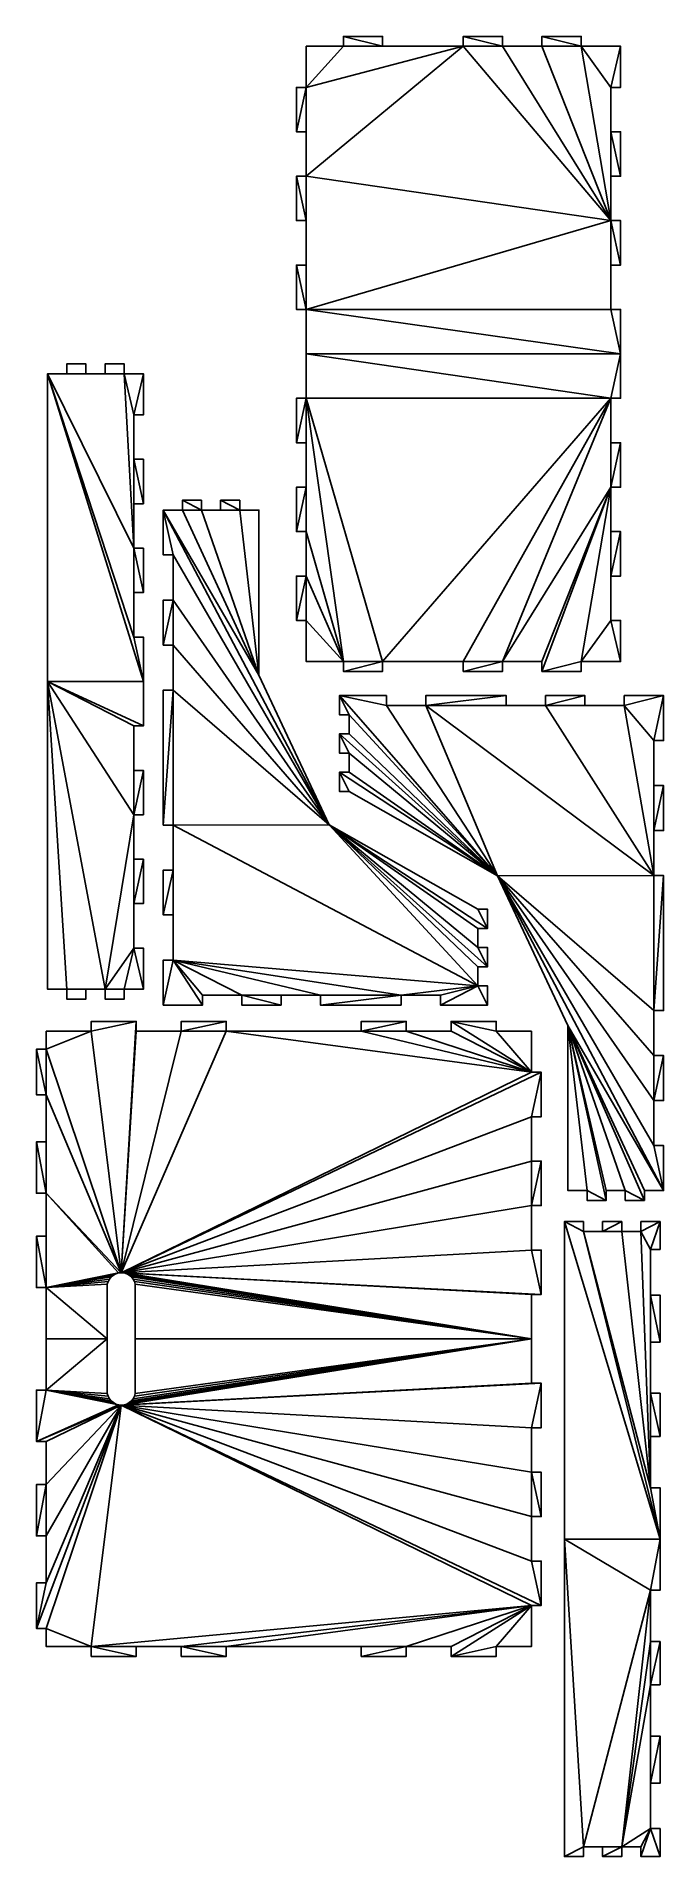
# Model space of a CAD drawing. Extents: x -3.4 to 1.7, y -9.3 to 5.5.
import ezdxf

# ---------------------------------------------------------------- set-up
doc = ezdxf.new("R2010")
doc.units = 0

msp = doc.modelspace()

# ---------------------------------------------------------------- linework, layer by layer
for points in [[(-0.88, 5.536, 0), (-0.561, 5.536, 0), (-0.561, 5.456, 0)], [(-0.88, 5.456, 0), (-0.88, 5.536, 0), (-0.561, 5.456, 0)], [(0.096, 5.536, 0), (0.416, 5.536, 0), (0.416, 5.456, 0)], [(0.096, 5.456, 0), (0.096, 5.536, 0), (0.416, 5.456, 0)], [(0.736, 5.536, 0), (1.056, 5.536, 0), (1.056, 5.456, 0)], [(0.736, 5.456, 0), (0.736, 5.536, 0), (1.056, 5.456, 0)], [(-1.183, 5.121, 0), (-1.183, 5.456, 0), (-0.88, 5.456, 0)], [(-1.183, 5.121, 0), (-0.88, 5.456, 0), (0.096, 5.456, 0)], [(0.096, 5.456, 0), (1.296, 4.036, 0), (-1.183, 4.398, 0)], [(-1.183, 4.398, 0), (-1.183, 5.121, 0), (0.096, 5.456, 0)], [(-0.88, 5.456, 0), (-0.561, 5.456, 0), (0.096, 5.456, 0)], [(0.096, 5.456, 0), (0.416, 5.456, 0), (1.296, 4.036, 0)], [(0.416, 5.456, 0), (0.736, 5.456, 0), (1.296, 4.036, 0)], [(0.736, 5.456, 0), (1.056, 5.456, 0), (1.296, 4.036, 0)], [(1.056, 5.456, 0), (1.376, 5.456, 0), (1.296, 5.121, 0)], [(1.056, 5.456, 0), (1.296, 5.121, 0), (1.296, 4.036, 0)], [(1.376, 5.456, 0), (1.376, 5.121, 0), (1.296, 5.121, 0)], [(-1.263, 4.759, 0), (-1.263, 5.121, 0), (-1.183, 5.121, 0)], [(-1.183, 4.759, 0), (-1.263, 4.759, 0), (-1.183, 5.121, 0)], [(-1.183, 4.398, 0), (-1.183, 4.759, 0), (-1.183, 5.121, 0)], [(1.296, 5.121, 0), (1.296, 4.759, 0), (1.296, 4.036, 0)], [(1.296, 4.759, 0), (1.376, 4.759, 0), (1.376, 4.398, 0)], [(1.296, 4.759, 0), (1.376, 4.398, 0), (1.296, 4.398, 0)], [(1.296, 4.759, 0), (1.296, 4.398, 0), (1.296, 4.036, 0)], [(-1.183, 4.036, 0), (-1.263, 4.036, 0), (-1.263, 4.398, 0)], [(-1.183, 4.036, 0), (-1.263, 4.398, 0), (-1.183, 4.398, 0)], [(-1.183, 3.313, 0), (-1.183, 4.036, 0), (-1.183, 4.398, 0)], [(1.296, 4.036, 0), (-1.183, 3.313, 0), (-1.183, 4.398, 0)], [(-1.183, 3.313, 0), (-1.183, 3.675, 0), (-1.183, 4.036, 0)], [(1.296, 4.036, 0), (1.296, 3.313, 0), (-1.183, 3.313, 0)], [(1.296, 4.036, 0), (1.376, 4.036, 0), (1.376, 3.675, 0)], [(1.296, 4.036, 0), (1.376, 3.675, 0), (1.296, 3.675, 0)], [(1.296, 4.036, 0), (1.296, 3.675, 0), (1.296, 3.313, 0)], [(-1.183, 3.313, 0), (-1.263, 3.313, 0), (-1.263, 3.675, 0)], [(-1.183, 3.313, 0), (-1.263, 3.675, 0), (-1.183, 3.675, 0)], [(1.376, 2.951, 0), (-1.183, 2.951, 0), (-1.183, 3.313, 0)], [(1.296, 3.313, 0), (1.376, 2.951, 0), (-1.183, 3.313, 0)], [(1.296, 3.313, 0), (1.376, 3.313, 0), (1.376, 2.951, 0)], [(-3.131, 2.79, 0), (-3.131, 2.87, 0), (-2.975, 2.87, 0), (-2.975, 2.79, 0)], [(-2.819, 2.79, 0), (-2.819, 2.87, 0), (-2.663, 2.87, 0), (-2.663, 2.79, 0)], [(-1.183, 2.951, 0), (1.376, 2.951, 0), (1.296, 2.59, 0)], [(-1.183, 2.59, 0), (-1.183, 2.951, 0), (1.296, 2.59, 0)], [(1.376, 2.951, 0), (1.376, 2.59, 0), (1.296, 2.59, 0)], [(-3.287, 2.79, 0), (-3.131, 2.79, 0), (-2.975, 2.79, 0)], [(-2.507, 0.286, 0), (-3.287, 0.286, 0), (-3.287, 2.79, 0)], [(-2.587, 0.647, 0), (-2.507, 0.286, 0), (-3.287, 2.79, 0)], [(-3.287, 2.79, 0), (-2.975, 2.79, 0), (-2.663, 2.79, 0)], [(-2.587, 1.37, 0), (-2.587, 0.647, 0), (-3.287, 2.79, 0)], [(-2.587, 1.37, 0), (-3.287, 2.79, 0), (-2.663, 2.79, 0)], [(-2.975, 2.79, 0), (-2.819, 2.79, 0), (-2.663, 2.79, 0)], [(-2.663, 2.79, 0), (-2.507, 2.79, 0), (-2.587, 2.455, 0)], [(-2.663, 2.79, 0), (-2.587, 2.455, 0), (-2.587, 1.37, 0)], [(-2.507, 2.79, 0), (-2.507, 2.455, 0), (-2.587, 2.455, 0)], [(-2.507, 2.79, 0), (-2.507, 2.79, 0), (-2.587, 2.455, 0)], [(-1.263, 2.228, 0), (-1.263, 2.59, 0), (-1.183, 2.59, 0)], [(-1.183, 2.228, 0), (-1.263, 2.228, 0), (-1.183, 2.59, 0)], [(-1.183, 1.866, 0), (-1.183, 2.228, 0), (-1.183, 2.59, 0)], [(-1.183, 2.59, 0), (1.296, 2.59, 0), (-0.561, 0.447, 0)], [(-1.183, 2.59, 0), (-0.561, 0.447, 0), (-0.88, 0.447, 0)], [(-1.183, 1.505, 0), (-1.183, 1.866, 0), (-1.183, 2.59, 0)], [(-1.183, 1.505, 0), (-1.183, 2.59, 0), (-0.88, 0.447, 0)], [(1.296, 2.59, 0), (0.096, 0.447, 0), (-0.561, 0.447, 0)], [(1.296, 2.59, 0), (0.416, 0.447, 0), (0.096, 0.447, 0)], [(1.296, 2.59, 0), (1.296, 1.866, 0), (0.416, 0.447, 0)], [(1.296, 2.59, 0), (1.296, 2.228, 0), (1.296, 1.866, 0)], [(-2.587, 2.455, 0), (-2.587, 2.094, 0), (-2.587, 1.732, 0)], [(-2.587, 2.455, 0), (-2.587, 1.732, 0), (-2.587, 1.37, 0)], [(1.376, 2.228, 0), (1.376, 1.866, 0), (1.296, 1.866, 0)], [(1.296, 2.228, 0), (1.376, 2.228, 0), (1.296, 1.866, 0)], [(-2.587, 2.094, 0), (-2.507, 2.094, 0), (-2.507, 1.732, 0)], [(-2.587, 2.094, 0), (-2.507, 1.732, 0), (-2.587, 1.732, 0)], [(-1.263, 1.505, 0), (-1.263, 1.866, 0), (-1.183, 1.866, 0)], [(-1.183, 1.505, 0), (-1.263, 1.505, 0), (-1.183, 1.866, 0)], [(1.296, 1.866, 0), (0.736, 0.447, 0), (0.416, 0.447, 0)], [(1.296, 1.866, 0), (1.056, 0.447, 0), (0.736, 0.367, 0)], [(1.296, 1.866, 0), (0.736, 0.367, 0), (0.736, 0.447, 0)], [(1.296, 1.866, 0), (1.296, 0.782, 0), (1.056, 0.447, 0)], [(1.296, 1.866, 0), (1.296, 1.505, 0), (1.296, 0.782, 0)], [(-2.346, 1.681, 0), (-2.19, 1.681, 0), (-1.567, 0.337, 0)], [(-2.346, 1.681, 0), (-1.567, 0.337, 0), (-0.995, -0.882, 0)], [(-2.266, 1.315, 0), (-2.346, 1.315, 0), (-2.346, 1.681, 0)], [(-2.266, 1.315, 0), (-2.346, 1.681, 0), (-0.995, -0.882, 0)], [(-2.19, 1.761, 0), (-2.035, 1.761, 0), (-2.035, 1.681, 0)], [(-2.19, 1.681, 0), (-2.19, 1.761, 0), (-2.035, 1.681, 0)], [(-2.19, 1.681, 0), (-2.035, 1.681, 0), (-1.567, 0.337, 0)], [(-2.035, 1.681, 0), (-1.879, 1.681, 0), (-1.723, 1.681, 0)], [(-2.035, 1.681, 0), (-1.723, 1.681, 0), (-1.567, 0.337, 0)], [(-1.879, 1.761, 0), (-1.723, 1.761, 0), (-1.723, 1.681, 0)], [(-1.879, 1.681, 0), (-1.879, 1.761, 0), (-1.723, 1.681, 0)], [(-1.723, 1.681, 0), (-1.567, 1.681, 0), (-1.567, 0.337, 0)], [(-1.183, 1.143, 0), (-1.183, 1.505, 0), (-0.88, 0.447, 0)], [(1.376, 1.505, 0), (1.376, 1.143, 0), (1.296, 1.143, 0)], [(1.296, 1.505, 0), (1.376, 1.505, 0), (1.296, 1.143, 0)], [(1.296, 1.505, 0), (1.296, 1.143, 0), (1.296, 0.782, 0)], [(-2.587, 1.37, 0), (-2.507, 1.37, 0), (-2.507, 1.009, 0)], [(-2.587, 1.37, 0), (-2.507, 1.009, 0), (-2.587, 1.009, 0)], [(-2.587, 1.37, 0), (-2.587, 1.009, 0), (-2.587, 0.647, 0)], [(-2.266, 0.948, 0), (-2.266, 1.315, 0), (-0.995, -0.882, 0)], [(-1.263, 0.782, 0), (-1.263, 1.143, 0), (-1.183, 1.143, 0)], [(-1.183, 0.782, 0), (-1.263, 0.782, 0), (-1.183, 1.143, 0)], [(-0.88, 0.447, 0), (-1.183, 0.782, 0), (-1.183, 1.143, 0)], [(-2.346, 0.582, 0), (-2.346, 0.948, 0), (-2.266, 0.948, 0)], [(-2.266, 0.582, 0), (-2.346, 0.582, 0), (-2.266, 0.948, 0)], [(-2.266, 0.582, 0), (-2.266, 0.948, 0), (-0.995, -0.882, 0)], [(-0.88, 0.447, 0), (-1.183, 0.447, 0), (-1.183, 0.782, 0)], [(1.296, 0.782, 0), (1.376, 0.447, 0), (1.056, 0.447, 0)], [(1.296, 0.782, 0), (1.376, 0.782, 0), (1.376, 0.447, 0)], [(-2.587, 0.647, 0), (-2.507, 0.647, 0), (-2.507, 0.286, 0)], [(-2.266, 0.216, 0), (-2.266, 0.582, 0), (-0.995, -0.882, 0)], [(-0.561, 0.447, 0), (-0.561, 0.367, 0), (-0.88, 0.367, 0)], [(-0.561, 0.447, 0), (-0.88, 0.367, 0), (-0.88, 0.447, 0)], [(0.416, 0.447, 0), (0.416, 0.367, 0), (0.096, 0.367, 0)], [(0.416, 0.447, 0), (0.096, 0.367, 0), (0.096, 0.447, 0)], [(1.056, 0.447, 0), (1.056, 0.367, 0), (0.736, 0.367, 0)], [(-3.131, -2.219, 0), (-3.287, -2.219, 0), (-3.287, 0.286, 0)], [(-3.287, 0.286, 0), (-2.507, 0.286, 0), (-2.507, -0.076, 0)], [(-3.287, 0.286, 0), (-2.507, -0.076, 0), (-2.587, -0.076, 0)], [(-2.819, -2.219, 0), (-3.131, -2.219, 0), (-3.287, 0.286, 0)], [(-3.287, 0.286, 0), (-2.587, -0.076, 0), (-2.587, -0.799, 0)], [(-2.819, -2.219, 0), (-3.287, 0.286, 0), (-2.587, -0.799, 0)], [(-2.346, -0.883, 0), (-2.346, 0.216, 0), (-2.266, 0.216, 0)], [(-2.266, -0.883, 0), (-2.346, -0.883, 0), (-2.266, 0.216, 0)], [(-2.266, -0.883, 0), (-2.266, 0.216, 0), (-0.995, -0.882, 0)], [(-0.913, 0.171, 0), (-0.913, 0.015, 0), (-0.833, 0.015, 0)], [(-0.913, 0.171, 0), (-0.833, 0.015, 0), (0.375, -1.295, 0)], [(-0.53, 0.091, 0), (-0.53, 0.171, 0), (-0.913, 0.171, 0)], [(-0.53, 0.091, 0), (-0.913, 0.171, 0), (0.375, -1.295, 0)], [(0.446, 0.171, 0), (-0.21, 0.171, 0), (-0.21, 0.091, 0)], [(0.446, 0.091, 0), (0.446, 0.171, 0), (-0.21, 0.091, 0)], [(1.086, 0.171, 0), (0.766, 0.171, 0), (0.766, 0.091, 0)], [(1.086, 0.091, 0), (1.086, 0.171, 0), (0.766, 0.091, 0)], [(1.726, 0.171, 0), (1.406, 0.171, 0), (1.406, 0.091, 0)], [(1.646, -0.196, 0), (1.726, 0.171, 0), (1.406, 0.091, 0)], [(1.646, -0.196, 0), (1.726, -0.196, 0), (1.726, 0.171, 0)], [(-0.833, 0.015, 0), (-0.833, -0.141, 0), (0.375, -1.295, 0)], [(-0.21, 0.091, 0), (-0.53, 0.091, 0), (0.375, -1.295, 0)], [(-0.21, 0.091, 0), (0.375, -1.295, 0), (1.646, -1.294, 0)], [(0.766, 0.091, 0), (0.446, 0.091, 0), (-0.21, 0.091, 0)], [(0.766, 0.091, 0), (-0.21, 0.091, 0), (1.646, -1.294, 0)], [(1.406, 0.091, 0), (1.086, 0.091, 0), (0.766, 0.091, 0)], [(1.646, -1.294, 0), (1.406, 0.091, 0), (0.766, 0.091, 0)], [(1.646, -1.294, 0), (1.646, -0.196, 0), (1.406, 0.091, 0)], [(-2.587, -0.076, 0), (-2.587, -0.438, 0), (-2.587, -0.799, 0)], [(-0.913, -0.141, 0), (-0.913, -0.297, 0), (-0.833, -0.297, 0)], [(-0.913, -0.141, 0), (-0.833, -0.297, 0), (0.375, -1.295, 0)], [(-0.833, -0.141, 0), (-0.913, -0.141, 0), (0.375, -1.295, 0)], [(1.646, -1.294, 0), (1.646, -0.562, 0), (1.646, -0.196, 0)], [(-2.507, -0.438, 0), (-2.507, -0.799, 0), (-2.587, -0.799, 0)], [(-2.587, -0.438, 0), (-2.507, -0.438, 0), (-2.587, -0.799, 0)], [(-0.833, -0.297, 0), (-0.833, -0.453, 0), (0.375, -1.295, 0)], [(-0.913, -0.453, 0), (-0.913, -0.609, 0), (-0.833, -0.609, 0)], [(-0.913, -0.453, 0), (-0.833, -0.609, 0), (0.375, -1.295, 0)], [(-0.833, -0.453, 0), (-0.913, -0.453, 0), (0.375, -1.295, 0)], [(1.646, -0.928, 0), (1.726, -0.928, 0), (1.726, -0.562, 0)], [(1.646, -0.928, 0), (1.726, -0.562, 0), (1.646, -0.562, 0)], [(1.646, -1.294, 0), (1.646, -0.928, 0), (1.646, -0.562, 0)], [(-2.587, -0.799, 0), (-2.587, -1.884, 0), (-2.819, -2.219, 0)], [(-2.587, -0.799, 0), (-2.587, -1.161, 0), (-2.587, -1.884, 0)], [(-2.266, -0.883, 0), (-0.995, -0.882, 0), (0.213, -2.192, 0)], [(-2.266, -1.615, 0), (-2.266, -1.249, 0), (-2.266, -0.883, 0)], [(-2.266, -1.982, 0), (-2.266, -1.615, 0), (-2.266, -0.883, 0)], [(-2.266, -1.982, 0), (-2.266, -0.883, 0), (0.213, -2.192, 0)], [(-0.995, -0.882, 0), (0.213, -1.568, 0), (0.293, -1.724, 0)], [(-0.995, -0.882, 0), (0.293, -1.724, 0), (0.213, -1.724, 0)], [(-0.995, -0.882, 0), (0.213, -1.724, 0), (0.213, -1.88, 0)], [(-0.995, -0.882, 0), (0.213, -1.88, 0), (0.293, -2.036, 0)], [(-0.995, -0.882, 0), (0.293, -2.036, 0), (0.213, -2.036, 0)], [(-0.995, -0.882, 0), (0.213, -2.036, 0), (0.213, -2.192, 0)], [(-2.507, -1.161, 0), (-2.507, -1.522, 0), (-2.587, -1.522, 0)], [(-2.587, -1.161, 0), (-2.507, -1.161, 0), (-2.587, -1.522, 0)], [(-2.587, -1.161, 0), (-2.587, -1.522, 0), (-2.587, -1.884, 0)], [(-2.346, -1.615, 0), (-2.346, -1.249, 0), (-2.266, -1.249, 0)], [(-2.266, -1.615, 0), (-2.346, -1.615, 0), (-2.266, -1.249, 0)], [(0.375, -1.295, 0), (1.646, -2.393, 0), (1.646, -1.294, 0)], [(0.375, -1.295, 0), (0.947, -2.514, 0), (1.726, -3.858, 0)], [(0.375, -1.295, 0), (1.726, -3.858, 0), (1.646, -3.492, 0)], [(0.375, -1.295, 0), (1.646, -3.492, 0), (1.646, -3.126, 0)], [(0.375, -1.295, 0), (1.646, -3.126, 0), (1.646, -2.759, 0)], [(0.375, -1.295, 0), (1.646, -2.759, 0), (1.646, -2.393, 0)], [(1.646, -2.393, 0), (1.726, -2.393, 0), (1.726, -1.294, 0)], [(1.646, -2.393, 0), (1.726, -1.294, 0), (1.646, -1.294, 0)], [(0.213, -1.568, 0), (0.293, -1.568, 0), (0.293, -1.724, 0)], [(-2.587, -1.884, 0), (-2.663, -2.219, 0), (-2.819, -2.219, 0)], [(-2.587, -1.884, 0), (-2.507, -2.219, 0), (-2.663, -2.219, 0)], [(-2.587, -1.884, 0), (-2.507, -1.884, 0), (-2.507, -2.219, 0)], [(-2.507, -1.884, 0), (-2.507, -2.219, 0), (-2.507, -2.219, 0)], [(0.213, -1.88, 0), (0.293, -1.88, 0), (0.293, -2.036, 0)], [(-2.346, -2.348, 0), (-2.346, -1.982, 0), (-2.266, -1.982, 0)], [(-2.026, -2.348, 0), (-2.346, -2.348, 0), (-2.266, -1.982, 0)], [(-2.026, -2.268, 0), (-2.026, -2.348, 0), (-2.266, -1.982, 0)], [(-1.707, -2.268, 0), (-2.026, -2.268, 0), (-2.266, -1.982, 0)], [(-2.266, -1.982, 0), (0.213, -2.192, 0), (-0.41, -2.268, 0)], [(-2.266, -1.982, 0), (-0.41, -2.268, 0), (-1.067, -2.268, 0)], [(-1.067, -2.268, 0), (-1.707, -2.268, 0), (-2.266, -1.982, 0)], [(-2.819, -2.219, 0), (-2.975, -2.219, 0), (-3.131, -2.219, 0)], [(-3.131, -2.219, 0), (-2.975, -2.219, 0), (-2.975, -2.299, 0), (-3.131, -2.299, 0)], [(-2.819, -2.219, 0), (-2.663, -2.219, 0), (-2.663, -2.299, 0), (-2.819, -2.299, 0)], [(0.213, -2.192, 0), (-0.09, -2.268, 0), (-0.41, -2.268, 0)], [(0.213, -2.192, 0), (0.293, -2.348, 0), (-0.09, -2.348, 0)], [(0.213, -2.192, 0), (-0.09, -2.348, 0), (-0.09, -2.268, 0)], [(0.213, -2.192, 0), (0.293, -2.192, 0), (0.293, -2.348, 0)], [(-1.387, -2.348, 0), (-1.707, -2.348, 0), (-1.707, -2.268, 0)], [(-1.387, -2.268, 0), (-1.387, -2.348, 0), (-1.707, -2.268, 0)], [(-1.067, -2.268, 0), (-1.387, -2.268, 0), (-1.707, -2.268, 0)], [(-0.41, -2.268, 0), (-0.41, -2.348, 0), (-1.067, -2.348, 0)], [(-0.41, -2.268, 0), (-1.067, -2.348, 0), (-1.067, -2.268, 0)], [(-2.932, -2.561, 0), (-2.932, -2.481, 0), (-2.566, -2.481, 0)], [(-2.688, -4.526, 0), (-2.932, -2.561, 0), (-2.566, -2.481, 0)], [(-2.688, -4.526, 0), (-2.566, -2.481, 0), (-2.566, -2.561, 0)], [(-2.2, -2.561, 0), (-2.2, -2.481, 0), (-1.834, -2.481, 0)], [(-2.2, -2.561, 0), (-1.834, -2.481, 0), (-1.834, -2.561, 0)], [(-0.735, -2.561, 0), (-0.735, -2.481, 0), (-0.369, -2.481, 0)], [(-0.735, -2.561, 0), (-0.369, -2.481, 0), (-0.369, -2.561, 0)], [(-0.003, -2.481, 0), (0.364, -2.481, 0), (0.364, -2.561, 0)], [(-0.003, -2.481, 0), (0.364, -2.561, 0), (0.65, -2.895, 0)], [(-0.003, -2.561, 0), (-0.003, -2.481, 0), (0.65, -2.895, 0)], [(0.947, -2.514, 0), (0.947, -3.858, 0), (1.103, -3.858, 0)], [(0.947, -2.514, 0), (1.103, -3.858, 0), (1.259, -3.938, 0)], [(0.947, -2.514, 0), (1.259, -3.938, 0), (1.259, -3.858, 0)], [(0.947, -2.514, 0), (1.259, -3.858, 0), (1.414, -3.858, 0)], [(0.947, -2.514, 0), (1.414, -3.858, 0), (1.57, -3.938, 0)], [(0.947, -2.514, 0), (1.57, -3.938, 0), (1.57, -3.858, 0)], [(0.947, -2.514, 0), (1.57, -3.858, 0), (1.726, -3.858, 0)], [(-3.299, -2.708, 0), (-3.299, -2.561, 0), (-2.932, -2.561, 0)], [(-2.688, -4.526, 0), (-3.299, -2.708, 0), (-2.932, -2.561, 0)], [(-2.688, -4.526, 0), (-2.566, -2.561, 0), (-2.2, -2.561, 0)], [(-2.688, -4.526, 0), (-2.2, -2.561, 0), (-1.834, -2.561, 0)], [(0.65, -2.895, 0), (-2.688, -4.526, 0), (-1.834, -2.561, 0)], [(-1.834, -2.561, 0), (-1.467, -2.561, 0), (-1.101, -2.561, 0)], [(-1.834, -2.561, 0), (-1.101, -2.561, 0), (-0.735, -2.561, 0)], [(0.65, -2.895, 0), (-1.834, -2.561, 0), (-0.735, -2.561, 0)], [(0.65, -2.895, 0), (-0.735, -2.561, 0), (-0.369, -2.561, 0)], [(-0.369, -2.561, 0), (-0.003, -2.561, 0), (0.65, -2.895, 0)], [(0.364, -2.561, 0), (0.65, -2.561, 0), (0.65, -2.895, 0)], [(-3.299, -3.078, 0), (-3.379, -3.078, 0), (-3.379, -2.708, 0)], [(-3.299, -3.078, 0), (-3.379, -2.708, 0), (-3.299, -2.708, 0)], [(-2.688, -4.526, 0), (-3.299, -3.078, 0), (-3.299, -2.708, 0)], [(1.646, -3.126, 0), (1.726, -3.126, 0), (1.726, -2.759, 0)], [(1.646, -3.126, 0), (1.726, -2.759, 0), (1.646, -2.759, 0)], [(0.73, -2.895, 0), (0.65, -3.257, 0), (-2.688, -4.526, 0)], [(0.65, -2.895, 0), (0.73, -2.895, 0), (-2.688, -4.526, 0)], [(0.73, -2.895, 0), (0.73, -3.257, 0), (0.65, -3.257, 0)], [(-3.299, -3.879, 0), (-3.299, -3.462, 0), (-3.299, -3.078, 0)], [(-2.688, -4.526, 0), (-3.299, -3.879, 0), (-3.299, -3.078, 0)], [(0.65, -3.257, 0), (0.65, -3.618, 0), (-2.688, -4.526, 0)], [(-3.299, -3.879, 0), (-3.379, -3.879, 0), (-3.379, -3.462, 0)], [(-3.299, -3.879, 0), (-3.379, -3.462, 0), (-3.299, -3.462, 0)], [(1.726, -3.858, 0), (1.726, -3.492, 0), (1.646, -3.492, 0)], [(0.65, -3.618, 0), (0.65, -3.98, 0), (-2.688, -4.526, 0)], [(0.73, -3.618, 0), (0.73, -3.98, 0), (0.65, -3.98, 0)], [(0.65, -3.618, 0), (0.73, -3.618, 0), (0.65, -3.98, 0)], [(-3.299, -4.647, 0), (-3.299, -4.23, 0), (-3.299, -3.879, 0)], [(-2.71, -4.528, 0), (-3.299, -4.647, 0), (-3.299, -3.879, 0)], [(-2.688, -4.526, 0), (-2.71, -4.528, 0), (-3.299, -3.879, 0)], [(0.65, -3.98, 0), (0.65, -4.342, 0), (-2.688, -4.526, 0)], [(1.103, -3.858, 0), (1.103, -3.938, 0), (1.259, -3.938, 0)], [(1.414, -3.858, 0), (1.414, -3.938, 0), (1.57, -3.938, 0)], [(1.698, -6.694, 0), (0.919, -6.694, 0), (0.919, -4.11, 0)], [(0.919, -4.11, 0), (1.074, -4.11, 0), (1.074, -4.19, 0)], [(1.698, -6.694, 0), (0.919, -4.11, 0), (1.074, -4.19, 0)], [(1.23, -4.19, 0), (1.23, -4.11, 0), (1.386, -4.11, 0)], [(1.23, -4.19, 0), (1.386, -4.11, 0), (1.386, -4.19, 0)], [(1.542, -4.19, 0), (1.542, -4.11, 0), (1.698, -4.11, 0)], [(1.542, -4.19, 0), (1.698, -4.11, 0), (1.618, -4.337, 0)], [(1.698, -4.11, 0), (1.698, -4.337, 0), (1.618, -4.337, 0)], [(-3.299, -4.647, 0), (-3.379, -4.647, 0), (-3.379, -4.23, 0)], [(-3.299, -4.647, 0), (-3.379, -4.23, 0), (-3.299, -4.23, 0)], [(1.618, -6.277, 0), (1.698, -6.694, 0), (1.074, -4.19, 0)], [(1.074, -4.19, 0), (1.23, -4.19, 0), (1.386, -4.19, 0)], [(1.618, -6.277, 0), (1.074, -4.19, 0), (1.386, -4.19, 0)], [(1.618, -6.277, 0), (1.386, -4.19, 0), (1.542, -4.19, 0)], [(1.618, -6.277, 0), (1.542, -4.19, 0), (1.618, -4.337, 0)], [(0.65, -4.342, 0), (0.73, -4.703, 0), (-2.688, -4.526, 0)], [(0.65, -4.342, 0), (0.73, -4.342, 0), (0.73, -4.703, 0)], [(1.618, -4.337, 0), (1.618, -4.708, 0), (1.618, -5.508, 0)], [(1.618, -4.337, 0), (1.618, -5.508, 0), (1.618, -6.277, 0)], [(-2.71, -4.528, 0), (-2.732, -4.535, 0), (-3.299, -4.647, 0)], [(-2.732, -4.535, 0), (-2.752, -4.546, 0), (-3.299, -4.647, 0)], [(-2.752, -4.546, 0), (-2.77, -4.56, 0), (-3.299, -4.647, 0)], [(-2.77, -4.56, 0), (-2.785, -4.578, 0), (-3.299, -4.647, 0)], [(-2.785, -4.578, 0), (-2.795, -4.598, 0), (-3.299, -4.647, 0)], [(0.65, -4.703, 0), (-2.665, -4.528, 0), (-2.688, -4.526, 0)], [(0.73, -4.703, 0), (0.65, -4.703, 0), (-2.688, -4.526, 0)], [(0.65, -5.065, 0), (-2.643, -4.535, 0), (-2.665, -4.528, 0)], [(0.65, -4.703, 0), (0.65, -5.065, 0), (-2.665, -4.528, 0)], [(0.65, -5.065, 0), (-2.623, -4.546, 0), (-2.643, -4.535, 0)], [(0.65, -5.065, 0), (-2.605, -4.56, 0), (-2.623, -4.546, 0)], [(0.65, -5.065, 0), (-2.591, -4.578, 0), (-2.605, -4.56, 0)], [(0.65, -5.065, 0), (-2.58, -4.598, 0), (-2.591, -4.578, 0)], [(-2.795, -4.598, 0), (-2.802, -4.62, 0), (-3.299, -4.647, 0)], [(-2.802, -4.62, 0), (-2.802, -5.065, 0), (-3.299, -4.647, 0)], [(-2.802, -5.065, 0), (-3.299, -5.065, 0), (-3.299, -4.647, 0)], [(0.65, -5.065, 0), (-2.574, -4.62, 0), (-2.58, -4.598, 0)], [(0.65, -5.065, 0), (-2.574, -5.065, 0), (-2.574, -4.62, 0)], [(1.618, -4.708, 0), (1.698, -4.708, 0), (1.698, -5.091, 0)], [(1.618, -4.708, 0), (1.698, -5.091, 0), (1.618, -5.091, 0)], [(1.618, -4.708, 0), (1.618, -5.091, 0), (1.618, -5.508, 0)], [(-3.299, -5.482, 0), (-3.299, -5.065, 0), (-2.802, -5.065, 0)], [(-3.299, -5.482, 0), (-2.802, -5.065, 0), (-2.802, -5.51, 0)], [(-2.665, -5.601, 0), (-2.643, -5.595, 0), (0.65, -5.065, 0)], [(-2.665, -5.601, 0), (0.65, -5.065, 0), (0.65, -5.426, 0)], [(-2.643, -5.595, 0), (-2.623, -5.584, 0), (0.65, -5.065, 0)], [(-2.623, -5.584, 0), (-2.605, -5.57, 0), (0.65, -5.065, 0)], [(-2.605, -5.57, 0), (-2.591, -5.552, 0), (0.65, -5.065, 0)], [(-2.591, -5.552, 0), (-2.58, -5.532, 0), (0.65, -5.065, 0)], [(-2.58, -5.532, 0), (-2.574, -5.51, 0), (0.65, -5.065, 0)], [(-2.574, -5.51, 0), (-2.574, -5.065, 0), (0.65, -5.065, 0)], [(-2.688, -5.604, 0), (-2.665, -5.601, 0), (0.65, -5.426, 0)], [(-2.688, -5.604, 0), (0.65, -5.426, 0), (0.73, -5.426, 0)], [(-2.688, -5.604, 0), (0.73, -5.426, 0), (0.65, -5.788, 0)], [(0.73, -5.426, 0), (0.73, -5.788, 0), (0.65, -5.788, 0)], [(-3.379, -5.9, 0), (-3.379, -5.482, 0), (-3.299, -5.482, 0)], [(-3.379, -5.9, 0), (-3.299, -5.482, 0), (-2.71, -5.601, 0)], [(-3.379, -5.9, 0), (-2.71, -5.601, 0), (-2.688, -5.604, 0)], [(-3.299, -5.9, 0), (-3.379, -5.9, 0), (-2.688, -5.604, 0)], [(-3.379, -7.422, 0), (-3.299, -7.051, 0), (-2.688, -5.604, 0)], [(-3.299, -7.422, 0), (-3.379, -7.422, 0), (-2.688, -5.604, 0)], [(-3.299, -5.482, 0), (-2.802, -5.51, 0), (-2.795, -5.532, 0)], [(-3.299, -5.482, 0), (-2.795, -5.532, 0), (-2.785, -5.552, 0)], [(-3.299, -5.482, 0), (-2.785, -5.552, 0), (-2.77, -5.57, 0)], [(-3.299, -5.482, 0), (-2.77, -5.57, 0), (-2.752, -5.584, 0)], [(-3.299, -5.482, 0), (-2.752, -5.584, 0), (-2.732, -5.595, 0)], [(-3.299, -5.482, 0), (-2.732, -5.595, 0), (-2.71, -5.601, 0)], [(-3.299, -6.251, 0), (-3.299, -5.9, 0), (-2.688, -5.604, 0)], [(-3.299, -6.668, 0), (-3.299, -6.251, 0), (-2.688, -5.604, 0)], [(-3.299, -7.051, 0), (-3.299, -6.668, 0), (-2.688, -5.604, 0)], [(-2.932, -7.569, 0), (-3.299, -7.422, 0), (-2.688, -5.604, 0)], [(-2.932, -7.569, 0), (-2.688, -5.604, 0), (0.65, -7.234, 0)], [(-2.688, -5.604, 0), (0.65, -5.788, 0), (0.65, -6.15, 0)], [(-2.688, -5.604, 0), (0.65, -6.15, 0), (0.65, -6.511, 0)], [(-2.688, -5.604, 0), (0.65, -6.511, 0), (0.65, -6.873, 0)], [(-2.688, -5.604, 0), (0.65, -6.873, 0), (0.73, -7.234, 0)], [(-2.688, -5.604, 0), (0.73, -7.234, 0), (0.65, -7.234, 0)], [(1.618, -5.508, 0), (1.698, -5.508, 0), (1.698, -5.859, 0)], [(1.618, -5.508, 0), (1.698, -5.859, 0), (1.618, -5.859, 0)], [(1.618, -5.508, 0), (1.618, -5.859, 0), (1.618, -6.277, 0)], [(0.65, -6.15, 0), (0.73, -6.15, 0), (0.73, -6.511, 0)], [(0.65, -6.15, 0), (0.73, -6.511, 0), (0.65, -6.511, 0)], [(-3.379, -6.668, 0), (-3.379, -6.251, 0), (-3.299, -6.251, 0)], [(-3.299, -6.668, 0), (-3.379, -6.668, 0), (-3.299, -6.251, 0)], [(1.618, -6.277, 0), (1.698, -6.277, 0), (1.698, -6.694, 0)], [(1.074, -9.198, 0), (0.919, -9.278, 0), (0.919, -6.694, 0)], [(0.919, -6.694, 0), (1.698, -6.694, 0), (1.618, -7.111, 0)], [(1.074, -9.198, 0), (0.919, -6.694, 0), (1.618, -7.111, 0)], [(1.698, -6.694, 0), (1.698, -7.111, 0), (1.618, -7.111, 0)], [(0.65, -6.873, 0), (0.73, -6.873, 0), (0.73, -7.234, 0)], [(-3.379, -7.422, 0), (-3.379, -7.051, 0), (-3.299, -7.051, 0)], [(-2.2, -7.569, 0), (-2.932, -7.569, 0), (0.65, -7.234, 0)], [(-1.834, -7.569, 0), (-2.2, -7.569, 0), (0.65, -7.234, 0)], [(-1.834, -7.569, 0), (0.65, -7.234, 0), (-0.369, -7.569, 0)], [(0.65, -7.234, 0), (-0.003, -7.569, 0), (-0.369, -7.569, 0)], [(0.65, -7.234, 0), (0.364, -7.569, 0), (-0.003, -7.649, 0)], [(0.65, -7.234, 0), (-0.003, -7.649, 0), (-0.003, -7.569, 0)], [(0.65, -7.234, 0), (0.65, -7.569, 0), (0.364, -7.569, 0)], [(1.618, -7.111, 0), (1.386, -9.198, 0), (1.074, -9.198, 0)], [(1.618, -7.111, 0), (1.618, -7.529, 0), (1.386, -9.198, 0)], [(-2.932, -7.569, 0), (-3.299, -7.569, 0), (-3.299, -7.422, 0)], [(1.618, -7.529, 0), (1.618, -7.88, 0), (1.386, -9.198, 0)], [(1.698, -7.529, 0), (1.698, -7.88, 0), (1.618, -7.88, 0)], [(1.618, -7.529, 0), (1.698, -7.529, 0), (1.618, -7.88, 0)], [(-2.566, -7.649, 0), (-2.932, -7.649, 0), (-2.932, -7.569, 0)], [(-2.566, -7.569, 0), (-2.566, -7.649, 0), (-2.932, -7.569, 0)], [(-2.2, -7.569, 0), (-2.566, -7.569, 0), (-2.932, -7.569, 0)], [(-1.834, -7.649, 0), (-2.2, -7.649, 0), (-2.2, -7.569, 0)], [(-1.834, -7.569, 0), (-1.834, -7.649, 0), (-2.2, -7.569, 0)], [(-1.101, -7.569, 0), (-1.467, -7.569, 0), (-1.834, -7.569, 0)], [(-0.369, -7.569, 0), (-1.101, -7.569, 0), (-1.834, -7.569, 0)], [(-0.369, -7.569, 0), (-0.735, -7.569, 0), (-1.101, -7.569, 0)], [(-0.369, -7.569, 0), (-0.369, -7.649, 0), (-0.735, -7.649, 0)], [(-0.369, -7.569, 0), (-0.735, -7.649, 0), (-0.735, -7.569, 0)], [(0.364, -7.569, 0), (0.364, -7.649, 0), (-0.003, -7.649, 0)], [(1.618, -7.88, 0), (1.618, -9.051, 0), (1.386, -9.198, 0)], [(1.618, -7.88, 0), (1.618, -8.297, 0), (1.618, -9.051, 0)], [(1.698, -8.297, 0), (1.698, -8.681, 0), (1.618, -8.681, 0)], [(1.618, -8.297, 0), (1.698, -8.297, 0), (1.618, -8.681, 0)], [(1.618, -8.297, 0), (1.618, -8.681, 0), (1.618, -9.051, 0)], [(1.618, -9.051, 0), (1.542, -9.198, 0), (1.386, -9.198, 0)], [(1.618, -9.051, 0), (1.698, -9.278, 0), (1.542, -9.278, 0)], [(1.618, -9.051, 0), (1.542, -9.278, 0), (1.542, -9.198, 0)], [(1.618, -9.051, 0), (1.698, -9.051, 0), (1.698, -9.278, 0)], [(1.074, -9.198, 0), (1.074, -9.278, 0), (0.919, -9.278, 0)], [(1.386, -9.198, 0), (1.23, -9.198, 0), (1.074, -9.198, 0)], [(1.386, -9.198, 0), (1.386, -9.278, 0), (1.23, -9.278, 0)], [(1.386, -9.198, 0), (1.23, -9.278, 0), (1.23, -9.198, 0)]]:
    msp.add_3dface(points)

doc.saveas('drawing.dxf')
